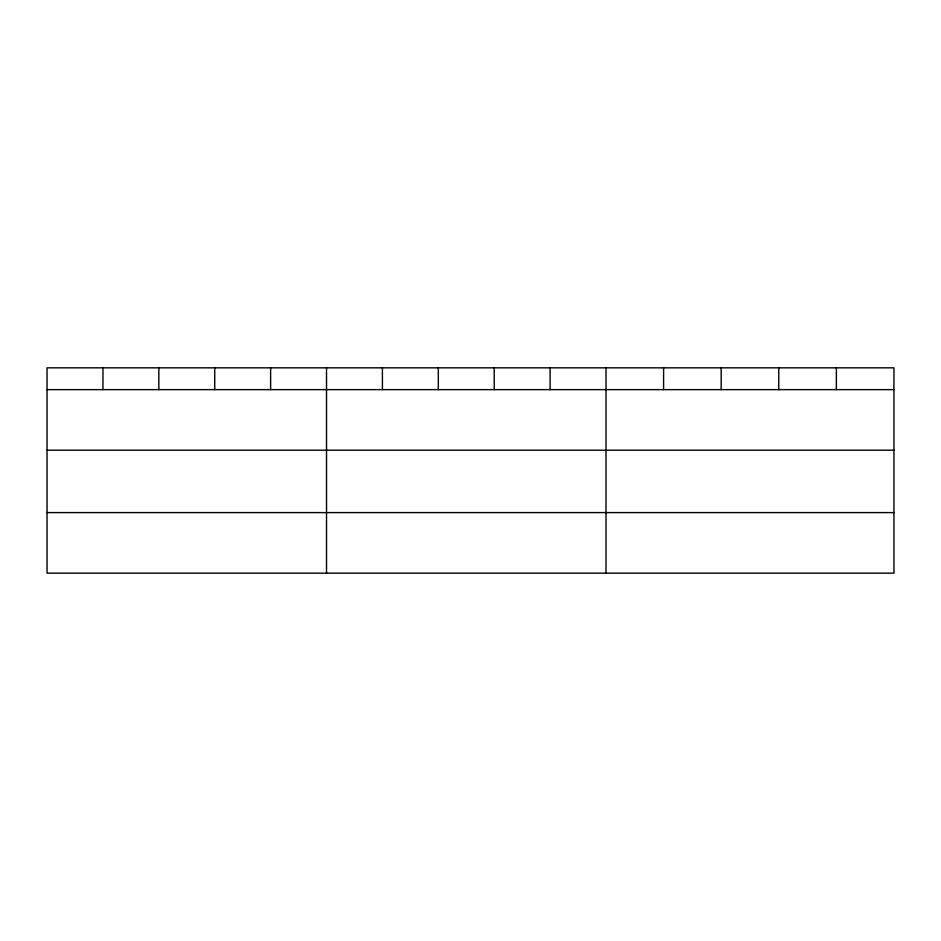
<?xml version="1.0" encoding="UTF-8"?>
<svg xmlns="http://www.w3.org/2000/svg" width="941" height="941" viewBox="0 0 941 941"><rect width="100%" height="100%" fill="white"/><g stroke="black" fill="none" stroke-linecap="round" stroke-linejoin="round"><path stroke-width="1.41" d="M893.95 450.198L893.95 367.837L47.05 367.837L47.05 573.163L893.95 573.163L893.95 450.198L47.05 450.198M47.05 389.633L893.95 389.633M47.05 512.598L893.95 512.598M836.361 367.837L836.361 389.633M778.772 367.837L778.772 389.633M721.182 367.837L721.182 389.633M663.593 367.837L663.593 389.633M606.004 367.837L606.004 573.163M550.109 367.837L550.109 389.633M494.213 367.837L494.213 389.633M438.318 367.837L438.318 389.633M382.422 367.837L382.422 389.633M326.527 367.837L326.527 573.163M270.632 367.837L270.632 389.633M214.736 367.837L214.736 389.633M158.841 367.837L158.841 389.633M102.945 367.837L102.945 389.633"/></g></svg>
